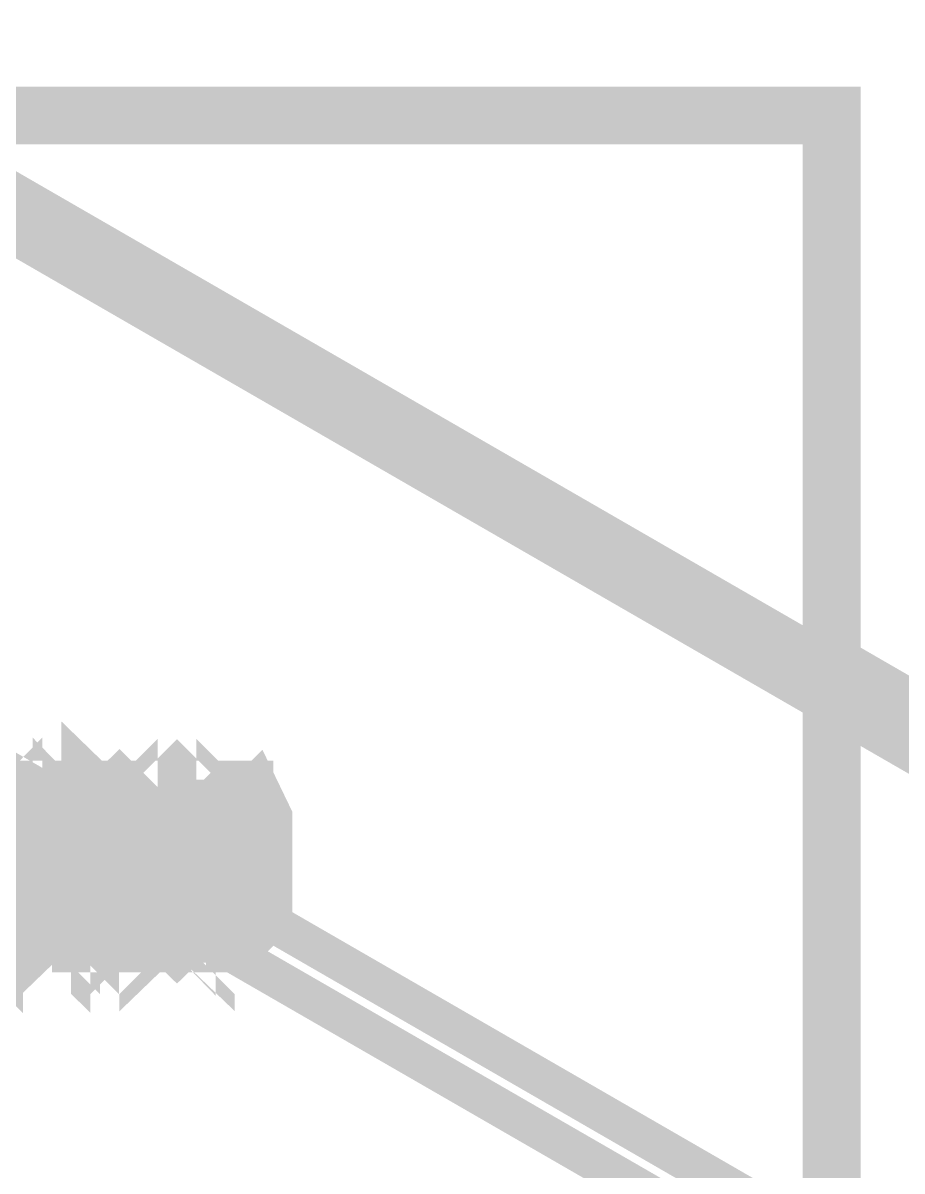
# Model space of a CAD drawing. Extents: x 0.1 to 11.6, y 0.3 to 16.2.
# Drawn here: x 7.5033 to 7.6555, y 9.379 to 9.5777 of the extents above; entities that cross this region are included whole.
import ezdxf

# ---------------------------------------------------------------- set-up
doc = ezdxf.new("R2010")
doc.units = 0
doc.header["$MEASUREMENT"] = 0

msp = doc.modelspace()

# ---------------------------------------------------------------- linework, layer by layer
at = {"color": 0}
for points, const_width in [([(5.29167, 10.8167), (9.94336, 8.13167)], 0.00667), ([(9.90169, 8.06168), (9.90001, 8.06332), (6.10335, 10.255)], 0.00667), ([(9.89665, 8.05664), (6.09831, 10.2483)], 0.00667), ([(7.49669, 9.56168), (7.64333, 9.56168), (7.64333, 8.87999), (7.49669, 8.87999)], 0.01), ([(7.48167, 9.56), (7.64333, 9.46669)], 0.00667), ([(7.64333, 9.46669), (9.94499, 8.13835)], 0.01), ([(7.49669, 9.44997), (7.49501, 9.45167), (7.49669, 9.44835), (7.49669, 9.44168)], 0.00667), ([(7.52001, 9.42165), (7.52001, 9.42333), (7.52001, 9.42503), (7.51833, 9.42665), (7.51833, 9.43164), (7.51833, 9.435), (7.51833, 9.43832), (7.51833, 9.44), (7.51833, 9.44168), (7.51665, 9.44336), (7.51497, 9.44499), (7.51497, 9.44336), (7.51497, 9.44168), (7.51335, 9.44336), (7.51335, 9.44499), (7.51167, 9.44499), (7.51167, 9.44336), (7.51167, 9.44168), (7.51167, 9.43668), (7.51335, 9.43164), (7.51335, 9.42665), (7.51335, 9.42333), (7.51335, 9.41997), (7.51335, 9.41835), (7.51497, 9.41835), (7.51497, 9.41997), (7.51497, 9.42165), (7.51665, 9.41997), (7.51665, 9.41835)], 0.01), ([(7.51833, 9.41835), (7.51833, 9.41997), (7.51665, 9.42333), (7.51665, 9.42665), (7.51665, 9.43164), (7.51665, 9.43668), (7.51665, 9.44168), (7.51665, 9.44336), (7.51497, 9.44499), (7.51497, 9.44336), (7.51497, 9.44168), (7.51497, 9.43668), (7.51497, 9.43164), (7.51665, 9.42665), (7.51665, 9.42333), (7.51665, 9.41997), (7.51665, 9.41835), (7.51833, 9.41835), (7.51833, 9.41997), (7.52001, 9.42165), (7.52001, 9.41997), (7.52165, 9.41835)], 0.01), ([(7.50331, 9.44499), (7.50331, 9.44336), (7.50168, 9.44168), (7.50168, 9.44336), (7.5, 9.44499), (7.49832, 9.44499), (7.5, 9.44336), (7.5, 9.44168), (7.5, 9.43668), (7.5, 9.43164), (7.5, 9.42665), (7.5, 9.42333), (7.50168, 9.41997), (7.50168, 9.41835), (7.50168, 9.41997), (7.50168, 9.42333), (7.50168, 9.42665), (7.50168, 9.43164), (7.50168, 9.43668), (7.5, 9.44168), (7.5, 9.44336), (7.5, 9.44499)], 0.01), ([(7.51167, 9.44499), (7.50999, 9.44336), (7.50999, 9.44168), (7.50836, 9.44336), (7.50836, 9.44499), (7.50667, 9.44499), (7.50667, 9.44336), (7.50667, 9.44168), (7.50836, 9.43668), (7.50836, 9.43164), (7.50836, 9.42665), (7.50836, 9.42333), (7.50836, 9.41997), (7.50999, 9.41835), (7.50999, 9.41997), (7.50999, 9.42333), (7.50999, 9.42665), (7.50836, 9.43164), (7.50836, 9.43668), (7.50836, 9.44168), (7.50836, 9.44336), (7.50836, 9.44499)], 0.01), ([(7.52669, 9.44499), (7.52669, 9.44336), (7.52501, 9.44168), (7.52501, 9.44336), (7.52501, 9.44499), (7.52333, 9.44499), (7.52501, 9.44336), (7.52501, 9.44168), (7.52501, 9.43668), (7.52501, 9.43164), (7.52501, 9.42665), (7.52501, 9.42333), (7.52501, 9.41997), (7.52501, 9.41835), (7.52501, 9.41997), (7.52501, 9.42333), (7.52501, 9.42665), (7.52501, 9.43164), (7.52501, 9.43668), (7.52501, 9.44168), (7.52501, 9.44336), (7.52501, 9.44499)], 0.01), ([(7.52333, 9.44499), (7.52333, 9.44336), (7.52165, 9.44168), (7.52165, 9.44336), (7.52001, 9.44499), (7.51833, 9.44336), (7.51665, 9.44168)], 0.01), ([(7.535, 9.44499), (7.535, 9.44336), (7.535, 9.44168), (7.53331, 9.44336), (7.53331, 9.44499), (7.53168, 9.44499), (7.53168, 9.44336), (7.53168, 9.44168), (7.53331, 9.43668), (7.53331, 9.43164), (7.53331, 9.42665), (7.53331, 9.42333), (7.53331, 9.41997), (7.535, 9.41835), (7.535, 9.41997), (7.535, 9.42333), (7.535, 9.42665), (7.53331, 9.43164), (7.53331, 9.43668), (7.53331, 9.44168), (7.53331, 9.44336), (7.53331, 9.44499)], 0.01), ([(7.54335, 9.42665), (7.54335, 9.43164), (7.54335, 9.435), (7.54335, 9.43832), (7.54335, 9.44), (7.54335, 9.44168), (7.54167, 9.44336), (7.54167, 9.44499), (7.53999, 9.44499), (7.53836, 9.44336), (7.53836, 9.44168), (7.53668, 9.44336), (7.53668, 9.44499), (7.535, 9.44499), (7.535, 9.44336), (7.535, 9.44168), (7.535, 9.43668), (7.53668, 9.43164), (7.53668, 9.42665), (7.53668, 9.42333), (7.53668, 9.41997), (7.53668, 9.41835), (7.53836, 9.41835), (7.53836, 9.41997), (7.53999, 9.42165), (7.54167, 9.41997), (7.54497, 9.42333), (7.54497, 9.42503), (7.54497, 9.42665), (7.54497, 9.42833), (7.54497, 9.43164), (7.54497, 9.43332), (7.54497, 9.435), (7.54497, 9.43668), (7.54497, 9.43832), (7.54497, 9.44), (7.54335, 9.44336), (7.54167, 9.44168)], 0.01), ([(7.50667, 9.44499), (7.50499, 9.44336), (7.50499, 9.44168), (7.50499, 9.44336), (7.50499, 9.44499), (7.50331, 9.44499), (7.50331, 9.44336), (7.50499, 9.44168), (7.50499, 9.43668), (7.50499, 9.43164), (7.50499, 9.42665), (7.50499, 9.42333), (7.50499, 9.41997), (7.50499, 9.41835), (7.50499, 9.41997), (7.50499, 9.42333), (7.50499, 9.42665), (7.50499, 9.43164), (7.50499, 9.43668), (7.50499, 9.44168), (7.50499, 9.44336), (7.50499, 9.44499)], 0.01), ([(7.51497, 9.41835), (7.51497, 9.41997), (7.51497, 9.42333), (7.51335, 9.42665), (7.51335, 9.43164), (7.51335, 9.43668), (7.51335, 9.44168), (7.51335, 9.44336), (7.51335, 9.44499)], 0.01), ([(7.51497, 9.44499), (7.51665, 9.44499)], 0.01), ([(7.52333, 9.41835), (7.52165, 9.41997), (7.52165, 9.42333), (7.52165, 9.42665), (7.52165, 9.43164), (7.52165, 9.43668), (7.52165, 9.44168), (7.52001, 9.44336), (7.52001, 9.44499), (7.52001, 9.44336), (7.52001, 9.44168), (7.52001, 9.43668), (7.52001, 9.43164), (7.52001, 9.42665), (7.52165, 9.42333), (7.52165, 9.41997), (7.52165, 9.41835), (7.52333, 9.41835), (7.52333, 9.41997), (7.52501, 9.42165), (7.52501, 9.41997), (7.52501, 9.41835), (7.52669, 9.41997), (7.52832, 9.42165)], 0.01), ([(7.52001, 9.44499), (7.52165, 9.44499)], 0.01), ([(7.53168, 9.44499), (7.53168, 9.44336), (7.53, 9.44168), (7.52832, 9.44336), (7.52832, 9.44499), (7.52669, 9.44499), (7.52669, 9.44336), (7.52832, 9.44168), (7.52832, 9.43668), (7.52832, 9.43164), (7.52832, 9.42665), (7.52832, 9.42333), (7.53, 9.41997), (7.53, 9.41835), (7.53, 9.41997), (7.53, 9.42333), (7.53, 9.42665), (7.53, 9.43164), (7.52832, 9.43668), (7.52832, 9.44168), (7.52832, 9.44336), (7.52832, 9.44499)], 0.01), ([(7.53836, 9.41835), (7.53836, 9.41997), (7.53836, 9.42333), (7.53668, 9.42665), (7.53668, 9.43164), (7.53668, 9.43668), (7.53668, 9.44168), (7.53668, 9.44336), (7.53668, 9.44499)], 0.01), ([(7.53999, 9.44499), (7.54167, 9.44499)], 0.01), ([(7.54167, 9.41997), (7.54167, 9.42165), (7.54167, 9.42333), (7.54167, 9.42665), (7.53999, 9.43164), (7.53999, 9.435), (7.53999, 9.43832), (7.53999, 9.44168), (7.53999, 9.44336), (7.53999, 9.44499), (7.53999, 9.44336), (7.53999, 9.44168), (7.53999, 9.43832)], 0.01), ([(7.54167, 9.44499), (7.54167, 9.44336), (7.54167, 9.44), (7.54167, 9.43668), (7.54335, 9.43332), (7.54335, 9.43001), (7.54335, 9.42665), (7.54335, 9.43001), (7.54335, 9.435), (7.54335, 9.43668), (7.54335, 9.44), (7.54335, 9.44168), (7.54335, 9.44336)], 0.01), ([(7.5, 9.42165), (7.5, 9.42333), (7.49832, 9.42503), (7.49832, 9.42665), (7.49832, 9.43164), (7.49832, 9.435), (7.49832, 9.43832), (7.49669, 9.44), (7.49669, 9.44168)], 0.01), ([(7.50168, 9.44336), (7.50168, 9.44), (7.50168, 9.43668), (7.50168, 9.43164), (7.50168, 9.42665), (7.50168, 9.42165), (7.50168, 9.41835), (7.5, 9.41835), (7.5, 9.41997), (7.5, 9.42165), (7.5, 9.42665), (7.5, 9.43164), (7.5, 9.43668), (7.49832, 9.44), (7.49832, 9.44336)], 0.00667), ([(7.5, 9.41835), (7.5, 9.42165), (7.5, 9.42665), (7.50168, 9.43164), (7.50168, 9.43668), (7.50168, 9.44), (7.50168, 9.44336), (7.50168, 9.44), (7.50331, 9.43668), (7.50331, 9.43164), (7.50331, 9.42665), (7.50331, 9.42165), (7.50331, 9.41835)], 0.00667), ([(7.50168, 9.44336), (7.50168, 9.44168), (7.5, 9.44)], 0.00667), ([(7.50168, 9.44168), (7.50168, 9.44), (7.50168, 9.43832), (7.50331, 9.435), (7.50331, 9.43164), (7.50331, 9.42665), (7.50331, 9.42503), (7.50331, 9.42333), (7.50331, 9.42165), (7.50499, 9.41997), (7.50499, 9.41835), (7.50667, 9.41997), (7.50667, 9.42165), (7.50836, 9.41997), (7.50836, 9.41835)], 0.01), ([(7.50499, 9.41835), (7.50331, 9.41835), (7.50499, 9.42165), (7.50499, 9.42665), (7.50499, 9.43164), (7.50499, 9.43668), (7.50499, 9.44), (7.50499, 9.44336)], 0.00667), ([(7.50168, 9.41835), (7.50168, 9.42165), (7.50331, 9.42665), (7.50331, 9.43164), (7.50331, 9.43668), (7.50331, 9.44), (7.50331, 9.44336)], 0.00667), ([(7.50331, 9.44336), (7.50168, 9.44336)], 0.00667), ([(7.50499, 9.44336), (7.50499, 9.44168), (7.50499, 9.44), (7.50331, 9.43668), (7.50331, 9.43164), (7.50331, 9.42665), (7.50331, 9.42165), (7.50331, 9.41835)], 0.00667), ([(7.50836, 9.41835), (7.50836, 9.41997), (7.50836, 9.42165), (7.50836, 9.42665), (7.50836, 9.43164), (7.50667, 9.43668), (7.50667, 9.44), (7.50667, 9.44336), (7.50667, 9.44), (7.50667, 9.43668), (7.50499, 9.43164), (7.50499, 9.42665), (7.50499, 9.42165), (7.50499, 9.41835), (7.50499, 9.41997), (7.50499, 9.42165), (7.50331, 9.42665), (7.50331, 9.43164), (7.50331, 9.43668), (7.50331, 9.44), (7.50331, 9.44336)], 0.00667), ([(7.50499, 9.44), (7.50331, 9.44168), (7.50331, 9.44336)], 0.00667), ([(7.50667, 9.42165), (7.50667, 9.42333), (7.50667, 9.42503), (7.50667, 9.42665), (7.50667, 9.43164), (7.50667, 9.435), (7.50499, 9.43832), (7.50499, 9.44), (7.50499, 9.44168)], 0.01), ([(7.50499, 9.44336), (7.50667, 9.44336), (7.50667, 9.44), (7.50667, 9.43668), (7.50667, 9.43164), (7.50667, 9.42665), (7.50667, 9.42165), (7.50836, 9.41835)], 0.00667), ([(7.50499, 9.44336), (7.50499, 9.44168), (7.50499, 9.44)], 0.00667), ([(7.50667, 9.41835), (7.50667, 9.42165), (7.50667, 9.42665), (7.50667, 9.43164), (7.50667, 9.43668), (7.50667, 9.44), (7.50836, 9.44336)], 0.00667), ([(7.50836, 9.44336), (7.50836, 9.44168), (7.50836, 9.44), (7.50836, 9.43668), (7.50836, 9.43164), (7.50667, 9.42665), (7.50667, 9.42165), (7.50667, 9.41835)], 0.00667), ([(7.50667, 9.44336), (7.50836, 9.44336)], 0.00667), ([(7.50836, 9.44), (7.50667, 9.44168), (7.50667, 9.44336)], 0.00667), ([(7.51167, 9.42165), (7.51167, 9.42333), (7.51167, 9.42503), (7.51167, 9.42665), (7.51167, 9.43164), (7.50999, 9.435), (7.50999, 9.43832), (7.50999, 9.44), (7.50999, 9.44168)], 0.01), ([(7.51335, 9.41835), (7.51167, 9.41997), (7.51167, 9.42165), (7.51167, 9.42665), (7.51167, 9.43164), (7.51167, 9.43668), (7.51167, 9.44), (7.51167, 9.44336), (7.50999, 9.44336), (7.50999, 9.44), (7.50999, 9.43668), (7.50999, 9.43164), (7.50999, 9.42665), (7.50999, 9.42165), (7.50836, 9.41835)], 0.00667), ([(7.50836, 9.41835), (7.50836, 9.42165), (7.50836, 9.42665), (7.50836, 9.43164), (7.50999, 9.43668), (7.50999, 9.44), (7.50999, 9.44336), (7.50999, 9.44), (7.50999, 9.43668), (7.51167, 9.43164), (7.51167, 9.42665), (7.51167, 9.42165), (7.51167, 9.41835)], 0.00667), ([(7.50999, 9.44336), (7.50836, 9.44168), (7.50836, 9.44)], 0.00667), ([(7.51335, 9.41835), (7.51167, 9.41835), (7.51335, 9.42165), (7.51335, 9.42665), (7.51335, 9.43164), (7.51335, 9.43668), (7.51335, 9.44), (7.51335, 9.44336), (7.51497, 9.44336), (7.51497, 9.44), (7.51497, 9.43668), (7.51497, 9.43164), (7.51497, 9.42665), (7.51497, 9.42165), (7.51497, 9.41835), (7.51665, 9.41835), (7.51665, 9.42165), (7.51665, 9.42665), (7.51665, 9.43164), (7.51665, 9.43668), (7.51833, 9.44), (7.51833, 9.44336)], 0.00667), ([(7.50999, 9.41835), (7.50999, 9.42165), (7.50999, 9.42665), (7.51167, 9.43164), (7.51167, 9.43668), (7.51167, 9.44), (7.51167, 9.44336)], 0.00667), ([(7.51335, 9.44336), (7.51167, 9.44168), (7.51167, 9.44), (7.51167, 9.43668), (7.51167, 9.43164), (7.51167, 9.42665), (7.51167, 9.42165), (7.51167, 9.41835), (7.50999, 9.41835)], 0.00667), ([(7.50999, 9.44336), (7.51167, 9.44336)], 0.00667), ([(7.51167, 9.44), (7.51167, 9.44168), (7.50999, 9.44336)], 0.00667), ([(7.51335, 9.44336), (7.51335, 9.44168), (7.51167, 9.44)], 0.00667), ([(7.51497, 9.42165), (7.51497, 9.42333), (7.51497, 9.42503), (7.51497, 9.42665), (7.51497, 9.43164), (7.51497, 9.435), (7.51497, 9.43832), (7.51497, 9.44), (7.51497, 9.44168)], 0.01), ([(7.51335, 9.41835), (7.51497, 9.41835), (7.51497, 9.42165), (7.51497, 9.42665), (7.51497, 9.43164), (7.51497, 9.43668), (7.51497, 9.44), (7.51497, 9.44336), (7.51665, 9.44336)], 0.00667), ([(7.51497, 9.44336), (7.51497, 9.44), (7.51335, 9.43668), (7.51335, 9.43164), (7.51335, 9.42665), (7.51335, 9.42165), (7.51335, 9.41835)], 0.00667), ([(7.51497, 9.44336), (7.51335, 9.44336)], 0.00667), ([(7.51665, 9.44336), (7.51665, 9.44168), (7.51665, 9.44), (7.51665, 9.43668), (7.51665, 9.43164), (7.51497, 9.42665), (7.51497, 9.42165), (7.51497, 9.41835)], 0.00667), ([(7.51833, 9.44336), (7.51833, 9.44), (7.51833, 9.43668), (7.51833, 9.43164), (7.51833, 9.42665), (7.51665, 9.42165), (7.51665, 9.41835), (7.51665, 9.41997), (7.51665, 9.42165), (7.51665, 9.42665), (7.51665, 9.43164), (7.51497, 9.43668), (7.51497, 9.44), (7.51497, 9.44336)], 0.00667), ([(7.51665, 9.44), (7.51497, 9.44168), (7.51497, 9.44336)], 0.00667), ([(7.51833, 9.44336), (7.51665, 9.44168), (7.51665, 9.44)], 0.00667), ([(7.51833, 9.41835), (7.51833, 9.42165), (7.51833, 9.42665), (7.51833, 9.43164), (7.52001, 9.43668), (7.52001, 9.44), (7.52001, 9.44336)], 0.00667), ([(7.52165, 9.44336), (7.52001, 9.44336), (7.52001, 9.44168), (7.52001, 9.44), (7.52001, 9.43668), (7.52001, 9.43164), (7.52001, 9.42665), (7.52001, 9.42165), (7.51833, 9.41835)], 0.00667), ([(7.52165, 9.41835), (7.52001, 9.41835), (7.52001, 9.41997), (7.52001, 9.42165), (7.52001, 9.42665), (7.52001, 9.43164), (7.52001, 9.43668), (7.52001, 9.44), (7.51833, 9.44336)], 0.00667), ([(7.51833, 9.44336), (7.51833, 9.44), (7.51833, 9.43668), (7.51833, 9.43164), (7.52001, 9.42665), (7.52001, 9.42165), (7.52001, 9.41835)], 0.00667), ([(7.51833, 9.44336), (7.52001, 9.44336)], 0.00667), ([(7.52001, 9.44), (7.52001, 9.44168), (7.51833, 9.44336)], 0.00667), ([(7.52501, 9.42165), (7.52501, 9.42333), (7.52333, 9.42503), (7.52333, 9.42665), (7.52333, 9.43164), (7.52333, 9.435), (7.52333, 9.43832), (7.52165, 9.44), (7.52165, 9.44168)], 0.01), ([(7.52165, 9.41835), (7.52001, 9.41835), (7.52001, 9.42165), (7.52165, 9.42665), (7.52165, 9.43164), (7.52165, 9.43668), (7.52165, 9.44), (7.52165, 9.44336)], 0.00667), ([(7.52165, 9.44336), (7.52165, 9.44168), (7.52001, 9.44)], 0.00667), ([(7.52165, 9.41835), (7.52333, 9.42165), (7.52333, 9.42665), (7.52333, 9.43164), (7.52333, 9.43668), (7.52333, 9.44), (7.52333, 9.44336)], 0.00667), ([(7.52333, 9.44336), (7.52165, 9.44), (7.52165, 9.43668), (7.52165, 9.43164), (7.52165, 9.42665), (7.52165, 9.42165), (7.52165, 9.41835)], 0.00667), ([(7.52165, 9.44336), (7.52333, 9.44), (7.52333, 9.43668), (7.52333, 9.43164), (7.52333, 9.42665), (7.52333, 9.42165), (7.52333, 9.41835)], 0.00667), ([(7.52333, 9.44336), (7.52165, 9.44336)], 0.00667), ([(7.52501, 9.44336), (7.52501, 9.44168), (7.52501, 9.44), (7.52501, 9.43668), (7.52333, 9.43164), (7.52333, 9.42665), (7.52333, 9.42165), (7.52333, 9.41835)], 0.00667), ([(7.52669, 9.44336), (7.52669, 9.44), (7.52669, 9.43668), (7.52669, 9.43164), (7.52501, 9.42665), (7.52501, 9.42165), (7.52501, 9.41835), (7.52501, 9.41997), (7.52501, 9.42165), (7.52501, 9.42665), (7.52333, 9.43164), (7.52333, 9.43668), (7.52333, 9.44), (7.52333, 9.44336)], 0.00667), ([(7.52501, 9.44), (7.52333, 9.44168), (7.52333, 9.44336)], 0.00667), ([(7.52501, 9.44168), (7.52501, 9.44), (7.52669, 9.43832), (7.52669, 9.435), (7.52669, 9.43164), (7.52669, 9.42665), (7.52669, 9.42503), (7.52669, 9.42333), (7.52669, 9.42165), (7.52832, 9.41997), (7.53, 9.41835), (7.53168, 9.41997), (7.53168, 9.42165), (7.53331, 9.41997), (7.53331, 9.41835)], 0.01), ([(7.52501, 9.41835), (7.52501, 9.42165), (7.52501, 9.42665), (7.52501, 9.43164), (7.52501, 9.43668), (7.52501, 9.44), (7.52669, 9.44336)], 0.00667), ([(7.52669, 9.44336), (7.52501, 9.44168), (7.52501, 9.44)], 0.00667), ([(7.52669, 9.41835), (7.52669, 9.42165), (7.52669, 9.42665), (7.52669, 9.43164), (7.52669, 9.43668), (7.52832, 9.44), (7.52832, 9.44336)], 0.00667), ([(7.52832, 9.44336), (7.52832, 9.44168), (7.52832, 9.44), (7.52832, 9.43668), (7.52832, 9.43164), (7.52832, 9.42665), (7.52832, 9.42165), (7.52669, 9.41835)], 0.00667), ([(7.53168, 9.44336), (7.53, 9.44336), (7.53, 9.44), (7.53, 9.43668), (7.53, 9.43164), (7.53, 9.42665), (7.53, 9.42165), (7.53, 9.41835), (7.52832, 9.41835), (7.52832, 9.41997), (7.52832, 9.42165), (7.52832, 9.42665), (7.52832, 9.43164), (7.52832, 9.43668), (7.52832, 9.44), (7.52669, 9.44336)], 0.00667), ([(7.52669, 9.44336), (7.52669, 9.44), (7.52669, 9.43668), (7.52669, 9.43164), (7.52669, 9.42665), (7.52832, 9.42165), (7.52832, 9.41835), (7.52832, 9.42165), (7.52832, 9.42665), (7.53, 9.43164), (7.53, 9.43668), (7.53, 9.44), (7.53, 9.44336), (7.53, 9.44), (7.53168, 9.43668), (7.53168, 9.43164), (7.53168, 9.42665), (7.53168, 9.42165), (7.53168, 9.41835), (7.53331, 9.41835), (7.53331, 9.42165), (7.53331, 9.42665), (7.53331, 9.43164), (7.53331, 9.43668), (7.53331, 9.44), (7.53331, 9.44336), (7.535, 9.44336), (7.535, 9.44), (7.535, 9.43668), (7.535, 9.43164), (7.535, 9.42665), (7.535, 9.42165), (7.53668, 9.41835)], 0.00667), ([(7.52669, 9.44336), (7.52832, 9.44336)], 0.00667), ([(7.52832, 9.44), (7.52832, 9.44168), (7.52669, 9.44336)], 0.00667), ([(7.53, 9.44336), (7.53, 9.44168), (7.52832, 9.44)], 0.00667), ([(7.53168, 9.42165), (7.53168, 9.42333), (7.53168, 9.42503), (7.53168, 9.42665), (7.53168, 9.43164), (7.53168, 9.435), (7.53, 9.43832), (7.53, 9.44), (7.53, 9.44168)], 0.01), ([(7.53, 9.41835), (7.53, 9.42165), (7.53168, 9.42665), (7.53168, 9.43164), (7.53168, 9.43668), (7.53168, 9.44), (7.53168, 9.44336)], 0.00667), ([(7.53168, 9.44336), (7.53, 9.44336)], 0.00667), ([(7.53331, 9.44336), (7.53331, 9.44168), (7.53331, 9.44), (7.53168, 9.43668), (7.53168, 9.43164), (7.53168, 9.42665), (7.53168, 9.42165), (7.53168, 9.41835)], 0.00667), ([(7.53331, 9.41835), (7.53331, 9.41997), (7.53331, 9.42165), (7.53168, 9.42665), (7.53168, 9.43164), (7.53168, 9.43668), (7.53168, 9.44), (7.53168, 9.44336)], 0.00667), ([(7.53331, 9.44), (7.53168, 9.44168), (7.53168, 9.44336)], 0.00667), ([(7.535, 9.44336), (7.535, 9.44), (7.535, 9.43668), (7.53331, 9.43164), (7.53331, 9.42665), (7.53331, 9.42165), (7.53331, 9.41835)], 0.00667), ([(7.535, 9.44336), (7.53331, 9.44168), (7.53331, 9.44)], 0.00667), ([(7.535, 9.42165), (7.535, 9.42333), (7.535, 9.42503), (7.535, 9.42665), (7.535, 9.43164), (7.535, 9.435), (7.535, 9.43832), (7.535, 9.44), (7.535, 9.44168)], 0.01), ([(7.535, 9.41835), (7.535, 9.42165), (7.535, 9.42665), (7.535, 9.43164), (7.535, 9.43668), (7.535, 9.44), (7.53668, 9.44336)], 0.00667), ([(7.53668, 9.44336), (7.53668, 9.44168), (7.53668, 9.44), (7.53668, 9.43668), (7.53668, 9.43164), (7.53668, 9.42665), (7.535, 9.42165), (7.535, 9.41835)], 0.00667), ([(7.53668, 9.41835), (7.53668, 9.41997), (7.53668, 9.42165), (7.53668, 9.42665), (7.53668, 9.43164), (7.53668, 9.43668), (7.535, 9.44), (7.535, 9.44336)], 0.00667), ([(7.535, 9.44336), (7.53668, 9.44336)], 0.00667), ([(7.53668, 9.44), (7.53668, 9.44168), (7.535, 9.44336)], 0.00667), ([(7.53836, 9.44336), (7.53836, 9.44), (7.53836, 9.43668), (7.53836, 9.43164), (7.53836, 9.42665), (7.53836, 9.42165), (7.53668, 9.41835)], 0.00667), ([(7.53668, 9.41835), (7.53668, 9.42165), (7.53668, 9.42665), (7.53668, 9.43164), (7.53836, 9.43668), (7.53836, 9.44), (7.53836, 9.44336)], 0.00667), ([(7.53836, 9.44336), (7.53668, 9.44168), (7.53668, 9.44)], 0.00667), ([(7.53999, 9.42165), (7.53999, 9.42333), (7.53999, 9.42503), (7.53999, 9.42665), (7.53836, 9.43164), (7.53836, 9.435), (7.53836, 9.43832), (7.53836, 9.44), (7.53836, 9.44168)], 0.01), ([(7.53836, 9.41835), (7.53836, 9.42165), (7.53836, 9.42665), (7.53999, 9.43164), (7.53999, 9.43668), (7.53999, 9.44), (7.53999, 9.44336)], 0.00667), ([(7.54167, 9.41835), (7.54167, 9.41997), (7.53999, 9.42165), (7.53999, 9.42665), (7.53999, 9.43164), (7.53999, 9.43668), (7.53999, 9.44), (7.53999, 9.44336), (7.53836, 9.44336)], 0.00667), ([(7.53836, 9.44336), (7.53836, 9.44), (7.53836, 9.43668), (7.53999, 9.43164), (7.53999, 9.42665), (7.53999, 9.42165), (7.53999, 9.41835)], 0.00667), ([(7.53999, 9.44336), (7.53836, 9.44336)], 0.00667), ([(7.53999, 9.44), (7.53999, 9.44168), (7.53836, 9.44336)], 0.00667), ([(7.54167, 9.44336), (7.54167, 9.44168), (7.53999, 9.44), (7.53999, 9.43668), (7.53999, 9.43164), (7.53999, 9.42665), (7.53999, 9.42165), (7.53999, 9.41835)], 0.00667), ([(7.54167, 9.44336), (7.54167, 9.44168), (7.53999, 9.44)], 0.00667), ([(7.54335, 9.41997), (7.54335, 9.42165), (7.54335, 9.42503), (7.54335, 9.42833), (7.54335, 9.43164), (7.54167, 9.435), (7.54167, 9.43832), (7.54167, 9.44168), (7.54167, 9.44336)], 0.00667), ([(7.54167, 9.44336), (7.54167, 9.44168), (7.54167, 9.43832), (7.54167, 9.435), (7.54167, 9.43164), (7.54167, 9.42665), (7.54167, 9.42333)], 0.00667), ([(7.54335, 9.44168), (7.54167, 9.44336)], 0.00667), ([(7.50168, 9.44168), (7.50168, 9.44)], 0.00667), ([(7.50667, 9.44168), (7.50667, 9.44)], 0.00667), ([(7.50999, 9.44168), (7.50999, 9.44)], 0.00667), ([(7.51497, 9.44168), (7.51497, 9.44)], 0.00667), ([(7.51833, 9.44168), (7.51833, 9.44)], 0.00667), ([(7.52333, 9.44168), (7.52165, 9.44)], 0.00667), ([(7.52669, 9.44168), (7.52669, 9.44)], 0.00667), ([(7.53, 9.44168), (7.53, 9.44)], 0.00667), ([(7.535, 9.44168), (7.535, 9.44)], 0.00667), ([(7.53836, 9.44168), (7.53836, 9.44)], 0.00667), ([(7.54335, 9.44168), (7.54335, 9.44), (7.54335, 9.43668), (7.54335, 9.43332), (7.54335, 9.43001), (7.54167, 9.42665), (7.54167, 9.42333), (7.54167, 9.41997), (7.54167, 9.41835)], 0.00667), ([(7.54335, 9.44168), (7.54335, 9.44)], 0.00667), ([(7.49669, 9.43832), (7.49669, 9.43668), (7.49669, 9.43164), (7.49669, 9.42665), (7.49669, 9.42333), (7.49669, 9.41997), (7.49832, 9.41835), (7.49832, 9.41997), (7.5, 9.42165), (7.5, 9.41997), (7.50168, 9.41835), (7.50331, 9.41997), (7.50499, 9.42165)], 0.01), ([(7.50168, 9.44), (7.50168, 9.43832), (7.50168, 9.435), (7.50168, 9.43164), (7.50168, 9.42665), (7.5, 9.42333), (7.5, 9.42165)], 0.00667), ([(7.50168, 9.42165), (7.50168, 9.42333), (7.50168, 9.42665), (7.50168, 9.43164), (7.50168, 9.435), (7.5, 9.43832), (7.5, 9.44)], 0.00667), ([(7.50168, 9.44), (7.50331, 9.44)], 0.00667), ([(7.50499, 9.44), (7.50331, 9.44), (7.50331, 9.43832), (7.50331, 9.435), (7.50331, 9.43164), (7.50331, 9.42665), (7.50331, 9.42333), (7.50331, 9.42165), (7.50168, 9.42165)], 0.00667), ([(7.50667, 9.44), (7.50499, 9.43832), (7.50499, 9.435), (7.50499, 9.43164), (7.50499, 9.42665), (7.50499, 9.42333), (7.50499, 9.42165)], 0.00667), ([(7.50667, 9.42165), (7.50499, 9.42333), (7.50499, 9.42665), (7.50499, 9.43164), (7.50499, 9.435), (7.50499, 9.43832), (7.50499, 9.44)], 0.00667), ([(7.50667, 9.44), (7.50836, 9.44)], 0.00667), ([(7.50836, 9.44), (7.50836, 9.43832), (7.50836, 9.435), (7.50667, 9.43164), (7.50667, 9.42665), (7.50667, 9.42333), (7.50667, 9.42165)], 0.00667), ([(7.50999, 9.44), (7.50999, 9.43832), (7.50999, 9.435), (7.50999, 9.43164), (7.50836, 9.42665), (7.50836, 9.42333), (7.50836, 9.42165)], 0.00667), ([(7.50999, 9.42165), (7.50999, 9.42333), (7.50999, 9.42665), (7.50999, 9.43164), (7.50836, 9.435), (7.50836, 9.43832), (7.50836, 9.44)], 0.00667), ([(7.50999, 9.44), (7.51167, 9.44)], 0.00667), ([(7.51167, 9.44), (7.51167, 9.43832), (7.51167, 9.435), (7.51167, 9.43164), (7.51167, 9.42665), (7.51167, 9.42333), (7.50999, 9.42165)], 0.00667), ([(7.51497, 9.44), (7.51335, 9.43832), (7.51335, 9.435), (7.51335, 9.43164), (7.51335, 9.42665), (7.51335, 9.42333), (7.51335, 9.42165), (7.51167, 9.42165)], 0.00667), ([(7.51497, 9.42165), (7.51335, 9.42333), (7.51335, 9.42665), (7.51335, 9.43164), (7.51335, 9.435), (7.51335, 9.43832), (7.51335, 9.44), (7.51167, 9.44)], 0.00667), ([(7.51497, 9.44), (7.51665, 9.44)], 0.00667), ([(7.51665, 9.44), (7.51665, 9.43832), (7.51497, 9.435), (7.51497, 9.43164), (7.51497, 9.42665), (7.51497, 9.42333), (7.51497, 9.42165)], 0.00667), ([(7.51833, 9.44), (7.51833, 9.43832), (7.51833, 9.435), (7.51665, 9.43164), (7.51665, 9.42665), (7.51665, 9.42333), (7.51665, 9.42165)], 0.00667), ([(7.51833, 9.42165), (7.51833, 9.42333), (7.51833, 9.42665), (7.51665, 9.43164), (7.51665, 9.435), (7.51665, 9.43832), (7.51665, 9.44)], 0.00667), ([(7.51833, 9.44), (7.52001, 9.44)], 0.00667), ([(7.52001, 9.44), (7.52001, 9.43832), (7.52001, 9.435), (7.52001, 9.43164), (7.52001, 9.42665), (7.51833, 9.42333), (7.51833, 9.42165)], 0.00667), ([(7.52165, 9.44), (7.52165, 9.43832), (7.52165, 9.435), (7.52165, 9.43164), (7.52165, 9.42665), (7.52165, 9.42333), (7.52001, 9.42165)], 0.00667), ([(7.52165, 9.42165), (7.52165, 9.42333), (7.52165, 9.42665), (7.52165, 9.43164), (7.52165, 9.435), (7.52165, 9.43832), (7.52001, 9.44)], 0.00667), ([(7.52333, 9.44), (7.52165, 9.44)], 0.00667), ([(7.52501, 9.44), (7.52333, 9.43832), (7.52333, 9.435), (7.52333, 9.43164), (7.52333, 9.42665), (7.52333, 9.42333), (7.52333, 9.42165)], 0.00667), ([(7.52669, 9.44), (7.52669, 9.43832), (7.52669, 9.435), (7.52501, 9.43164), (7.52501, 9.42665), (7.52501, 9.42333), (7.52501, 9.42165)], 0.00667), ([(7.52669, 9.42165), (7.52669, 9.42333), (7.52669, 9.42665), (7.52501, 9.43164), (7.52501, 9.435), (7.52501, 9.43832), (7.52501, 9.44)], 0.00667), ([(7.52669, 9.44), (7.52832, 9.44)], 0.00667), ([(7.52832, 9.44), (7.52832, 9.43832), (7.52832, 9.435), (7.52832, 9.43164), (7.52669, 9.42665), (7.52669, 9.42333), (7.52669, 9.42165)], 0.00667), ([(7.53, 9.44), (7.53, 9.43832), (7.53, 9.435), (7.53, 9.43164), (7.53, 9.42665), (7.52832, 9.42333), (7.52832, 9.42165)], 0.00667), ([(7.53, 9.42165), (7.53, 9.42333), (7.53, 9.42665), (7.53, 9.43164), (7.53, 9.435), (7.52832, 9.43832), (7.52832, 9.44)], 0.00667), ([(7.53, 9.44), (7.53168, 9.44)], 0.00667), ([(7.53331, 9.44), (7.53168, 9.44), (7.53168, 9.43832), (7.53168, 9.435), (7.53168, 9.43164), (7.53168, 9.42665), (7.53168, 9.42333), (7.53168, 9.42165), (7.53, 9.42165)], 0.00667), ([(7.535, 9.44), (7.535, 9.43832), (7.53331, 9.435), (7.53331, 9.43164), (7.53331, 9.42665), (7.53331, 9.42333), (7.53331, 9.42165)], 0.00667), ([(7.535, 9.42165), (7.535, 9.42333), (7.53331, 9.42665), (7.53331, 9.43164), (7.53331, 9.435), (7.53331, 9.43832), (7.53331, 9.44)], 0.00667), ([(7.535, 9.44), (7.53668, 9.44)], 0.00667), ([(7.53668, 9.44), (7.53668, 9.43832), (7.53668, 9.435), (7.535, 9.43164), (7.535, 9.42665), (7.535, 9.42333), (7.535, 9.42165)], 0.00667), ([(7.53836, 9.44), (7.53836, 9.43832), (7.53836, 9.435), (7.53836, 9.43164), (7.53836, 9.42665), (7.53668, 9.42333), (7.53668, 9.42165)], 0.00667), ([(7.53836, 9.42165), (7.53836, 9.42333), (7.53836, 9.42665), (7.53836, 9.43164), (7.53836, 9.435), (7.53668, 9.43832), (7.53668, 9.44)], 0.00667), ([(7.53836, 9.44), (7.53999, 9.44)], 0.00667), ([(7.53999, 9.44), (7.53999, 9.43832), (7.53999, 9.435), (7.53999, 9.43164), (7.53999, 9.42665), (7.53999, 9.42333), (7.53836, 9.42165)], 0.00667), ([(7.54335, 9.44), (7.54167, 9.43832), (7.54167, 9.435), (7.54167, 9.43164), (7.54167, 9.42665), (7.54167, 9.42333), (7.54167, 9.42165), (7.53999, 9.42165)], 0.00667), ([(7.54335, 9.42165), (7.54167, 9.42333), (7.54167, 9.42665), (7.54167, 9.43164), (7.54167, 9.435), (7.54167, 9.43832), (7.54167, 9.44), (7.53999, 9.44)], 0.00667), ([(7.54335, 9.44), (7.54497, 9.44)], 0.00667), ([(7.54167, 9.41997), (7.54167, 9.42165), (7.54335, 9.42503), (7.54335, 9.43001), (7.54335, 9.43332), (7.54335, 9.435)], 0.00667), ([(7.54335, 9.42165), (7.54335, 9.42333), (7.54335, 9.42665), (7.54335, 9.43164), (7.54335, 9.435), (7.54335, 9.43164), (7.54335, 9.42833), (7.54335, 9.42503), (7.54335, 9.42333), (7.54335, 9.42165), (7.54335, 9.41997)], 0.00667), ([(7.50999, 9.41835), (7.51167, 9.41997), (7.51167, 9.42165), (7.51335, 9.41997), (7.51335, 9.41835)], 0.01), ([(7.535, 9.41835), (7.535, 9.41997), (7.535, 9.42165), (7.53668, 9.41997), (7.53668, 9.41835)], 0.01), ([(7.5, 9.41835), (7.50168, 9.41997), (7.50168, 9.42165)], 0.00667), ([(7.50168, 9.42165), (7.50331, 9.41997), (7.50331, 9.41835)], 0.00667), ([(7.50499, 9.41835), (7.50499, 9.41997), (7.50667, 9.42165)], 0.00667), ([(7.50667, 9.42165), (7.50667, 9.41997), (7.50836, 9.41835)], 0.00667), ([(7.50836, 9.41835), (7.50999, 9.41997), (7.50999, 9.42165)], 0.00667), ([(7.50999, 9.42165), (7.51167, 9.41997), (7.51167, 9.41835)], 0.00667), ([(7.51335, 9.41835), (7.51335, 9.41997), (7.51497, 9.42165)], 0.00667), ([(7.51497, 9.42165), (7.51497, 9.41997), (7.51665, 9.41835)], 0.00667), ([(7.51665, 9.41835), (7.51833, 9.41997), (7.51833, 9.42165)], 0.00667), ([(7.51833, 9.42165), (7.52001, 9.41997), (7.52001, 9.41835)], 0.00667), ([(7.52165, 9.42165), (7.52333, 9.41997), (7.52333, 9.41835)], 0.00667), ([(7.52165, 9.41835), (7.52165, 9.41997), (7.52333, 9.42165)], 0.00667), ([(7.52501, 9.41835), (7.52669, 9.41997), (7.52669, 9.42165)], 0.00667), ([(7.52669, 9.42165), (7.52669, 9.41997), (7.52832, 9.41835)], 0.00667), ([(7.52832, 9.41835), (7.53, 9.41997), (7.53, 9.42165)], 0.00667), ([(7.53, 9.42165), (7.53168, 9.41997), (7.53168, 9.41835)], 0.00667), ([(7.53331, 9.41835), (7.53331, 9.41997), (7.535, 9.42165)], 0.00667), ([(7.535, 9.42165), (7.535, 9.41997), (7.53668, 9.41835)], 0.00667), ([(7.53668, 9.41835), (7.53836, 9.41997), (7.53836, 9.42165)], 0.00667), ([(7.54167, 9.41835), (7.53999, 9.41835), (7.54167, 9.42165), (7.54167, 9.42333)], 0.00667), ([(7.53836, 9.42165), (7.53999, 9.41997), (7.53999, 9.41835)], 0.00667), ([(7.54167, 9.41835), (7.54167, 9.41997), (7.54335, 9.42165)], 0.00667), ([(7.54335, 9.42165), (7.54497, 9.42165)], 0.00667), ([(7.54335, 9.42165), (7.54335, 9.41997)], 0.00667), ([(7.50168, 9.41835), (7.50331, 9.41835)], 0.01), ([(7.50499, 9.41835), (7.50667, 9.41835)], 0.01), ([(7.50999, 9.41835), (7.51167, 9.41835)], 0.01), ([(7.52501, 9.41835), (7.52669, 9.41835)], 0.01), ([(7.53, 9.41835), (7.53168, 9.41835)], 0.01), ([(7.535, 9.41835), (7.53668, 9.41835)], 0.01), ([(7.51665, 9.41835), (7.51833, 9.41835)], 0.00667), ([(7.52832, 9.41835), (7.53, 9.41835)], 0.00667), ([(7.53168, 9.41835), (7.53331, 9.41835)], 0.00667), ([(7.54167, 9.41835), (7.54335, 9.41835)], 0.00667)]:
    msp.add_lwpolyline(points, dxfattribs=dict(at, const_width=const_width))

doc.saveas('drawing.dxf')
